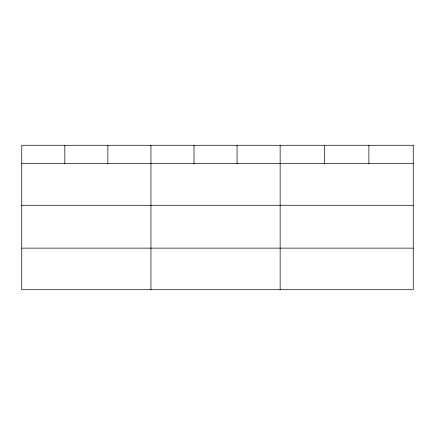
<?xml version="1.0" encoding="UTF-8"?>
<svg xmlns="http://www.w3.org/2000/svg" width="435" height="435" viewBox="0 0 435 435"><rect width="100%" height="100%" fill="white"/><g stroke="black" fill="none" stroke-linecap="round" stroke-linejoin="round"><path stroke-width="0.65" d="M21.75 163.68L413.25 163.68M21.75 205.271L413.25 205.271M21.75 248.129L413.25 248.129M368.88 145.279L368.88 163.68M324.51 145.279L324.51 163.68M280.14 145.279L280.14 289.721M237.075 145.279L237.075 163.68M194.01 145.279L194.01 163.68M150.945 145.279L150.945 289.721M107.88 145.279L107.88 163.68M64.815 145.279L64.815 163.68M413.25 145.279L21.75 145.279L21.75 289.721L413.25 289.721L413.25 145.279"/></g></svg>
